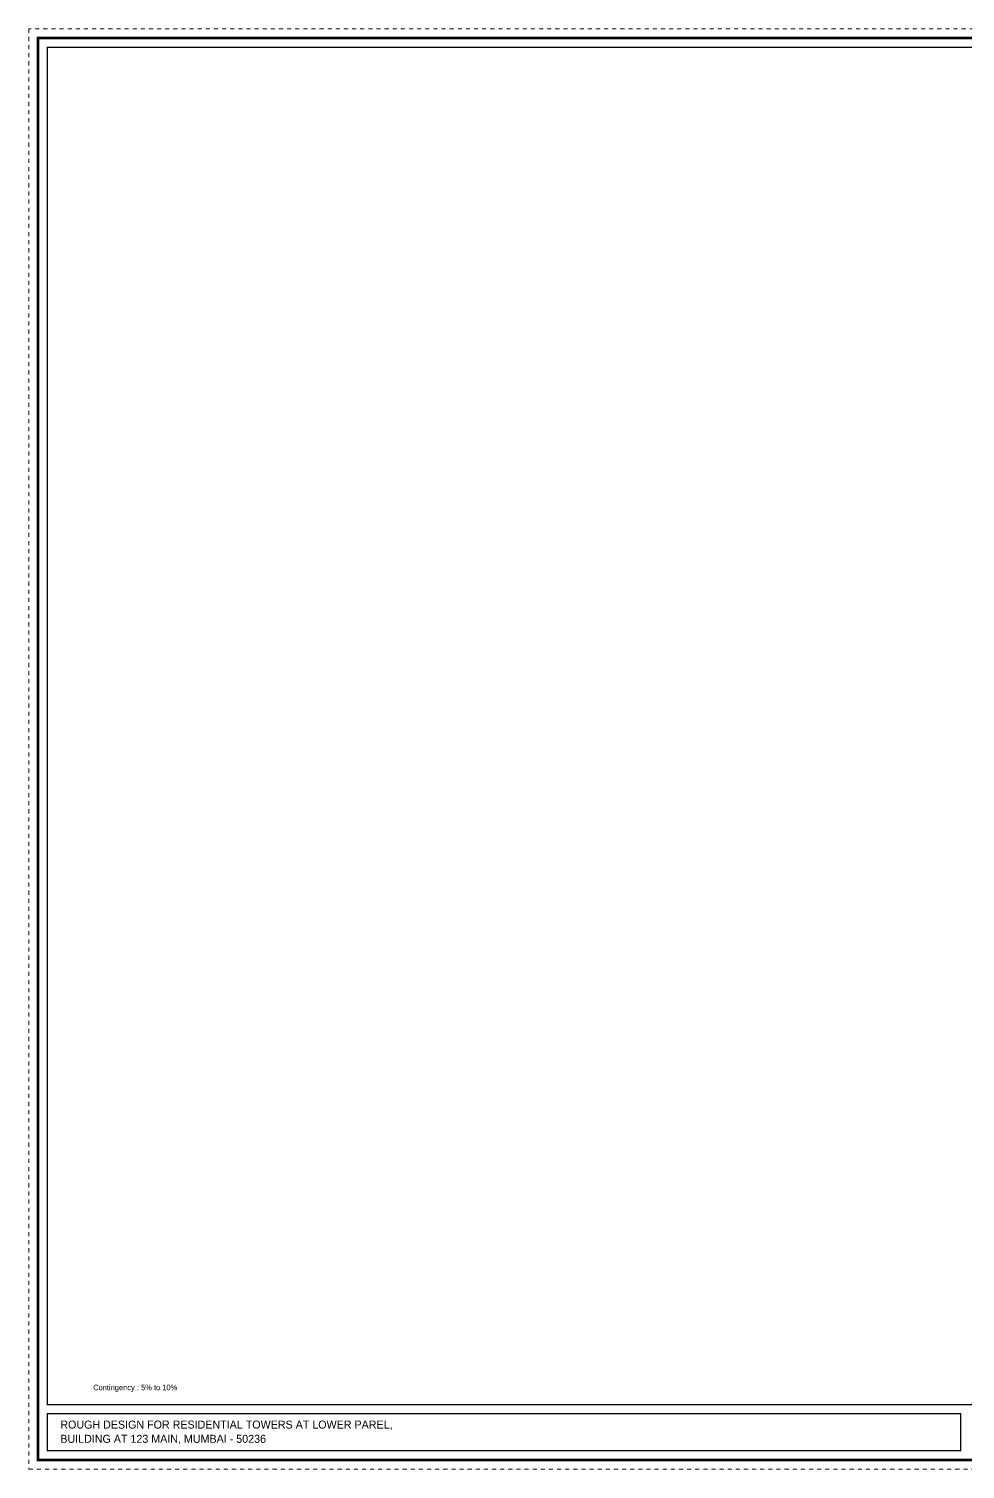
# Paper-space layout 'Presentation A0' of a CAD drawing. Header units: inches. Extents: x 0 to 46.5, y 0 to 35.5.
# Drawn here: x 0.04 to 23.08, y 0.04 to 35.47 of the extents above; entities that cross this region are included whole.
import ezdxf
from ezdxf.enums import TextEntityAlignment as Align

# ---------------------------------------------------------------- set-up
doc = ezdxf.new("R2010")
doc.units = ezdxf.units.IN
doc.linetypes.add('DASHDOT', pattern=[1, 0.5, -0.25, 0, -0.25])
doc.layers.add('G-ANNO-REFR', color=253, linetype='DASHDOT', lineweight=5, plot=False)
for name, color, linetype, lineweight in [('G-ANNO-TEXT-BOLD', 1, 'Continuous', 15), ('G-ANNO-TTLB', 7, 'Continuous', 50), ('G-PAPR-GRAY', 251, 'Continuous', 15), ('G-PAPR-GRAY-DARK', 251, 'Continuous', 100)]:
    doc.layers.add(name, color=color, linetype=linetype, lineweight=lineweight)
doc.styles.add('BG', font='bgothl.ttf')

# ---------------------------------------------------------------- blocks, each defined once
blk = doc.blocks.new('*U157')
at = {"layer": 'G-ANNO-REFR'}
blk.add_lwpolyline([(1, 1), (1181, 1), (1181, 901), (1, 901)], close=True, dxfattribs=at)
at = {"layer": 'G-PAPR-GRAY', "const_width": 0.866}
for points in [[(12.54, 889.46), (1169.46, 889.46), (1169.46, 41.39), (12.54, 41.39)], [(12.54, 12.54), (583.43, 12.54), (583.43, 35.62), (12.54, 35.62)]]:
    blk.add_lwpolyline(points, close=True, dxfattribs=at)
at = {"layer": 'G-PAPR-GRAY-DARK', "const_width": 1.73}
blk.add_lwpolyline([(6.77, 6.77), (1175.23, 6.77), (1175.23, 895.23), (6.77, 895.23)], close=True, dxfattribs=at)
at = {"layer": 'G-ANNO-TEXT-BOLD', "insert": (67.52, 51.56), "char_height": 3.5, "width": 94.439, "attachment_point": 5, "style": 'BG'}
blk.add_mtext('Contingency : 5% to 10%', dxfattribs=at)
at = {"layer": 'G-ANNO-TEXT-BOLD', "style": 'BG'}
blk.add_attdef('PRESENTATION_TITLE', text='', height=5, dxfattribs=at).set_placement((20.69, 31.38), align=Align.TOP_LEFT)
for tag, p in [('PRESENTATION_SCALE', (653.17, 29.26)), ('PRESENTATION_DATE', (654.07, 17.97))]:
    blk.add_attdef(tag, text='', height=2.7, dxfattribs=at).set_placement(p, align=Align.MIDDLE)
blk.add_attdef('ADDRESS', (20.69, 17.46), '', height=5, dxfattribs=at)
blk.add_attdef('PRESENTATION_LEVEL', text='', height=5, dxfattribs=at).set_placement((857.11, 24.08), align=Align.MIDDLE_CENTER)

psp = doc.layouts.new('Presentation A0')

# ---------------------------------------------------------------- block references
at = {"layer": 'G-ANNO-TTLB'}
ref = psp.add_blockref('*U157', (0, 0), dxfattribs=dict(at, xscale=0.03937007874015748, yscale=0.03937007874015748, zscale=0.03937007874015748))
ref.add_attrib('PRESENTATION_TITLE', 'ROUGH DESIGN FOR RESIDENTIAL TOWERS AT LOWER PAREL,', dxfattribs={"layer": 'G-ANNO-TEXT-BOLD', "height": 0.19685, "style": 'BG'}).set_placement((0.815, 1.235), align=Align.TOP_LEFT)
ref.add_attrib('ADDRESS', 'BUILDING AT 123 MAIN, MUMBAI - 50236', (0.815, 0.688), dxfattribs={"layer": 'G-ANNO-TEXT-BOLD', "height": 0.19685, "style": 'BG'})

doc.saveas('drawing.dxf')
